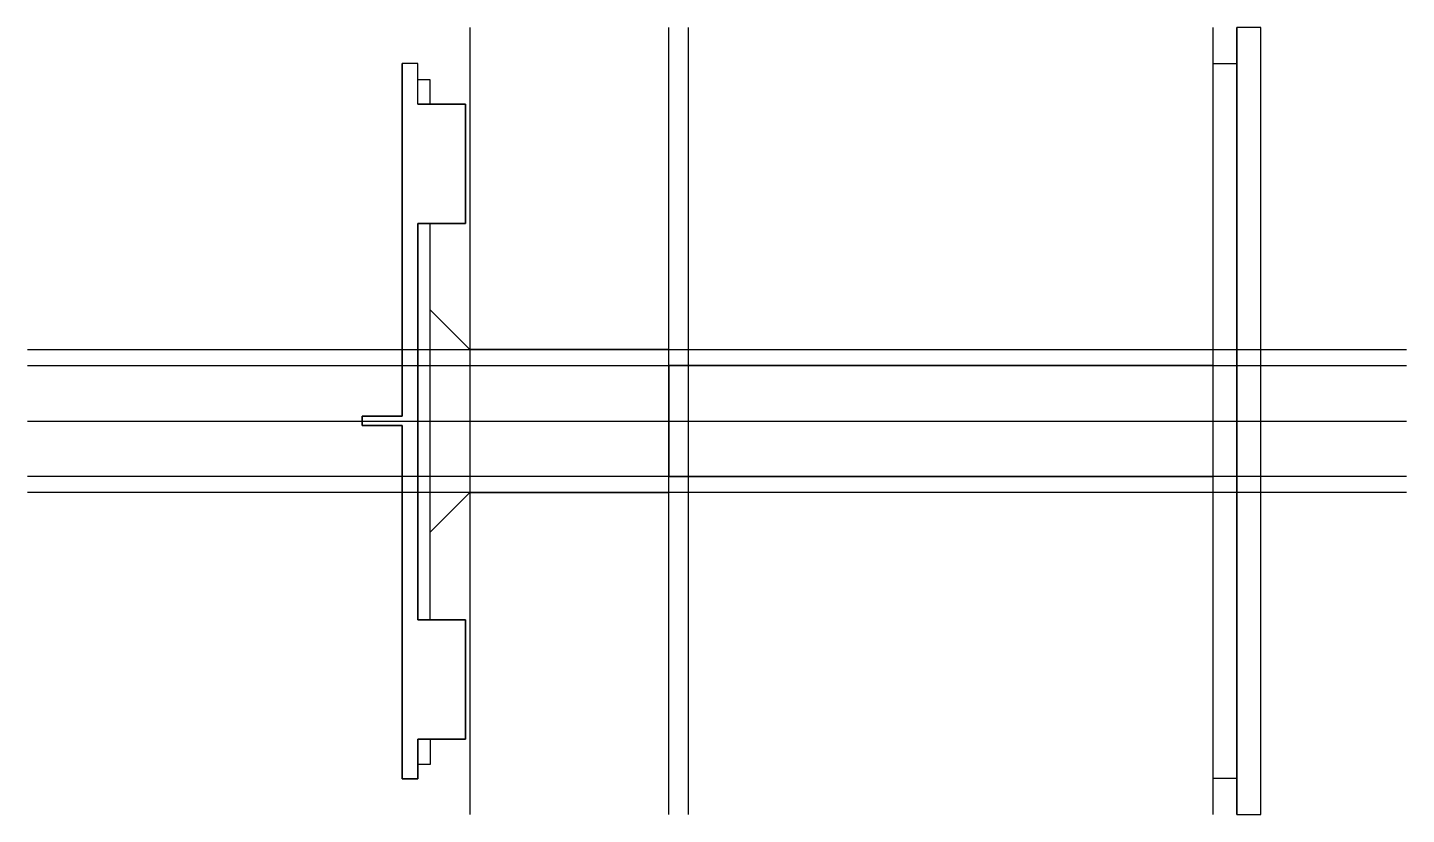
# Model space of a CAD drawing. Extents: x -82 to 91, y -47 to 52.
import ezdxf

# ---------------------------------------------------------------- set-up
doc = ezdxf.new("R2010")
doc.units = 0
doc.linetypes.add('CENTER', pattern=[28.575, 12.7, -6.35, 3.175, -6.35])
doc.linetypes.add('DASHED', pattern=[12.7, 6.35, -6.35])
doc.layers.get('0').update_dxf_attribs({"linetype": 'CONTINUOUS'})

msp = doc.modelspace()

# ---------------------------------------------------------------- linework, layer by layer
at = {"linetype": 'CONTINUOUS'}
for p, q in [((-26.46, 52.14), (-26.46, -46.86)), ((-1.46, -46.86), (-1.46, 52.14)), ((1.04, -46.86), (1.04, 52.14)), ((67.04, -46.86), (67.04, 52.14)), ((70.04, -46.86), (70.04, 52.14)), ((73.04, 52.14), (70.04, 52.14)), ((70.04, 52.14), (70.04, -46.86)), ((73.04, -46.86), (73.04, 52.14)), ((73.04, -46.86), (73.04, 52.14)), ((-33.01, 47.6), (-35.01, 47.6)), ((-35.01, 47.6), (-35.01, 3.25)), ((-33.01, 47.6), (-35.01, 47.6)), ((-35.01, 3.25), (-35.01, 47.6)), ((-33.01, 42.5), (-33.01, 47.6)), ((-33.01, 42.5), (-33.01, 47.6)), ((67.04, -42.36), (67.04, 47.64)), ((67.04, 47.64), (70.04, 47.64)), ((-27.01, 42.5), (-33.01, 42.5)), ((-33.01, 42.5), (-27.01, 42.5)), ((-27.01, 27.5), (-27.01, 42.5)), ((-27.01, 42.5), (-27.01, 27.5)), ((-33.01, -22.39), (-33.01, 27.5)), ((-33.01, 27.5), (-27.01, 27.5)), ((-27.01, 27.5), (-33.01, 27.5)), ((-33.01, 27.5), (-33.01, -22.39)), ((-31.46, -22.39), (-31.46, 27.5)), ((-33.01, 18.18), (-33.01, -12.91)), ((-26.46, 11.64), (-31.46, 16.64)), ((-82.13, 11.64), (91.37, 11.64)), ((-1.46, 11.64), (-26.46, 11.64)), ((-26.46, 11.64), (-26.46, -6.36)), ((-1.46, -6.36), (-1.46, 11.64)), ((-82.13, 9.64), (91.37, 9.64)), ((-1.46, 9.64), (67.04, 9.64)), ((67.04, 9.64), (-1.46, 9.64)), ((-1.46, 9.64), (-1.46, -4.36)), ((67.04, -4.36), (67.04, 9.64)), ((-82.13, 2.64), (91.37, 2.64)), ((-35.01, 3.25), (-40.03, 3.25)), ((-40.03, 3.25), (-40.03, 2.09)), ((-40.03, 2.09), (-40.03, 3.25)), ((-40.03, 3.25), (-35.01, 3.25)), ((-40.03, 2.09), (-35.01, 2.09)), ((-35.01, 2.09), (-40.03, 2.09)), ((-35.01, 2.09), (-35.01, -42.39)), ((-35.01, -42.39), (-35.01, 2.09)), ((91.37, -4.36), (-82.13, -4.36)), ((-1.46, -4.36), (67.04, -4.36)), ((-1.46, -4.36), (67.04, -4.36)), ((91.37, -6.36), (-82.13, -6.36)), ((-26.46, -6.36), (-31.46, -11.36)), ((-26.46, -6.36), (-1.46, -6.36)), ((-27.01, -22.39), (-33.01, -22.39)), ((-33.01, -22.39), (-27.01, -22.39)), ((-27.01, -37.39), (-27.01, -22.39)), ((-27.01, -22.39), (-27.01, -37.39)), ((-33.01, -42.39), (-33.01, -37.39)), ((-33.01, -37.39), (-27.01, -37.39)), ((-27.01, -37.39), (-33.01, -37.39)), ((-33.01, -37.39), (-33.01, -42.39)), ((-35.01, -42.39), (-33.01, -42.39)), ((-33.01, -42.39), (-35.01, -42.39)), ((70.04, -42.36), (67.04, -42.36)), ((70.04, -46.86), (73.04, -46.86))]:
    msp.add_line(p, q, dxfattribs=at)
at = {"linetype": 'DASHED'}
for p, q in [((-31.46, 45.56), (-33.01, 45.56)), ((-31.46, 42.5), (-31.46, 45.56)), ((-31.46, -37.39), (-31.46, -40.59)), ((-31.46, -40.59), (-33.01, -40.59))]:
    msp.add_line(p, q, dxfattribs=at)
at = {"linetype": 'CENTER'}
msp.add_line((-82.13, 2.64), (91.37, 2.64), dxfattribs=at)

doc.saveas('drawing.dxf')
